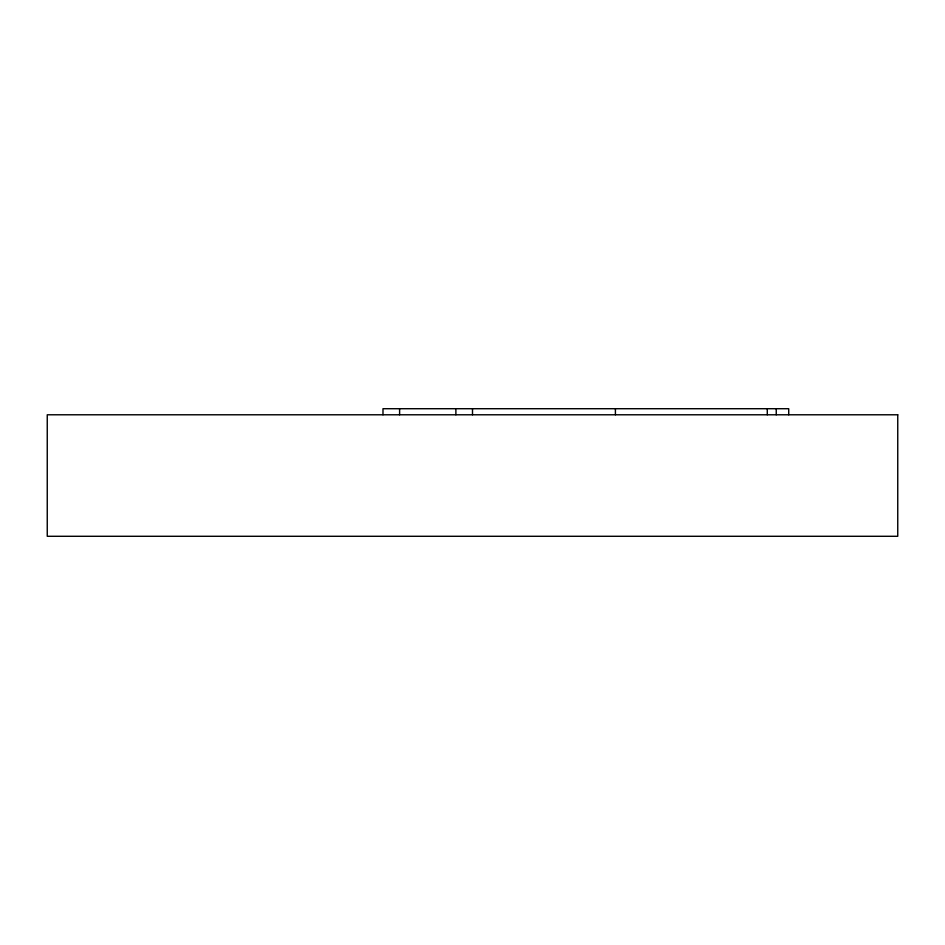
<?xml version="1.0" encoding="UTF-8"?>
<svg xmlns="http://www.w3.org/2000/svg" width="945" height="945" viewBox="0 0 945 945"><rect width="100%" height="100%" fill="white"/><g stroke="black" fill="none" stroke-linecap="round" stroke-linejoin="round"><path stroke-width="1.42" d="M455.584 408.712L382.985 408.712L382.985 414.784M788.721 414.784L788.721 408.712L455.88 408.712L455.88 414.784M776.247 408.712L776.247 414.784M767.281 408.712L767.281 414.784M615.408 408.712L615.408 414.784M472.5 408.712L472.5 414.784M399.605 408.712L399.605 414.784M897.75 414.784L47.25 414.784L47.25 536.287L897.75 536.287L897.75 414.784"/></g></svg>
